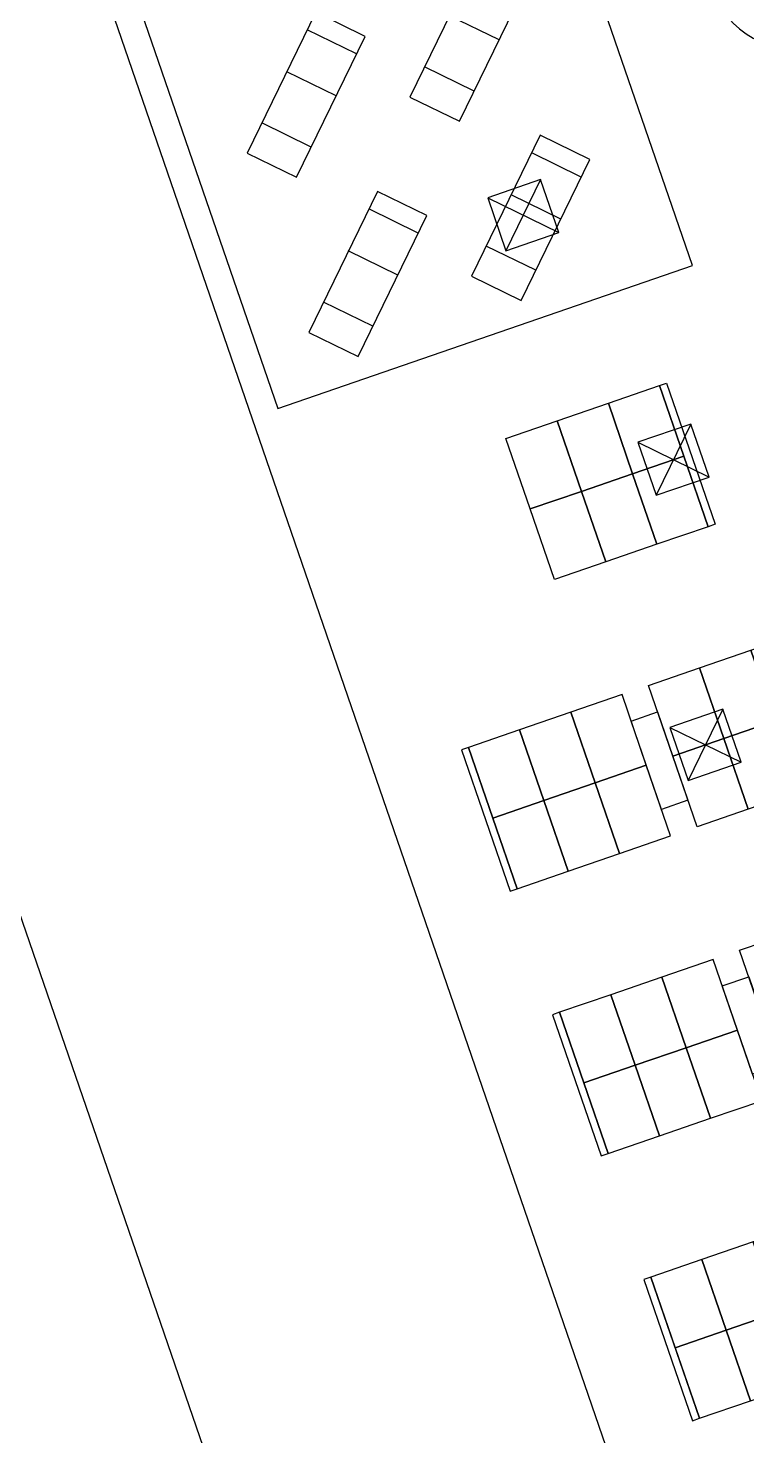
# Model space of a CAD drawing. Extents: x 809431 to 809707, y 818703 to 819368.
# Drawn here: x 809644.42 to 809652.13, y 818736.9 to 818751.98 of the extents above; entities that cross this region are included whole.
import ezdxf

# ---------------------------------------------------------------- set-up
doc = ezdxf.new("R2010")
doc.units = 0
for name, color, linetype in [('Fix Furn', 7, 'Continuous'), ('MAJ093__', 7, 'Continuous'), ('MAJ230__', 7, 'Continuous'), ('MAJ322__', 7, 'Continuous'), ('MAJ430_B', 7, 'Continuous'), ('MAJ430_R', 7, 'Continuous'), ('MAJ724__', 7, 'Continuous'), ('MAJ971__', 7, 'Continuous')]:
    doc.layers.add(name, color=color, linetype=linetype)

# ---------------------------------------------------------------- blocks, each defined once
blk = doc.blocks.new('2x5-Seater')
at = {"layer": 'Fix Furn'}
for points in [[(238.683, 161.455), (238.683, 161.375), (237.083, 161.375), (237.083, 161.455)], [(237.883, 161.375), (237.883, 160.795), (237.083, 160.795), (237.083, 161.375)], [(238.683, 161.375), (238.683, 160.795), (237.883, 160.795), (237.883, 161.375)], [(237.883, 160.795), (237.883, 160.215), (237.083, 160.215), (237.083, 160.795)], [(238.683, 160.795), (238.683, 160.215), (237.883, 160.215), (237.883, 160.795)], [(238.383, 159.915), (237.383, 159.915), (237.383, 160.215), (238.383, 160.215)], [(237.883, 159.335), (237.883, 159.915), (237.083, 159.915), (237.083, 159.335)], [(238.683, 159.335), (238.683, 159.915), (237.883, 159.915), (237.883, 159.335)], [(237.883, 158.755), (237.883, 159.335), (237.083, 159.335), (237.083, 158.755)], [(238.683, 158.755), (238.683, 159.335), (237.883, 159.335), (237.883, 158.755)], [(237.883, 158.175), (237.883, 158.755), (237.083, 158.755), (237.083, 158.175)], [(238.683, 158.175), (238.683, 158.755), (237.883, 158.755), (237.883, 158.175)], [(238.683, 158.095), (238.683, 158.175), (237.083, 158.175), (237.083, 158.095)]]:
    blk.add_lwpolyline(points, close=True, dxfattribs=at)
blk = doc.blocks.new('6-Seater without table')
at = {"layer": 'Fix Furn'}
for points in [[(604.684, 150.957), (604.684, 150.877), (603.084, 150.877), (603.084, 150.957)], [(603.884, 150.877), (603.884, 150.297), (603.084, 150.297), (603.084, 150.877)], [(604.684, 150.877), (604.684, 150.297), (603.884, 150.297), (603.884, 150.877)], [(603.884, 150.297), (603.884, 149.717), (603.084, 149.717), (603.084, 150.297)], [(604.684, 150.297), (604.684, 149.717), (603.884, 149.717), (603.884, 150.297)], [(603.884, 149.717), (603.884, 149.137), (603.084, 149.137), (603.084, 149.717)], [(604.684, 149.717), (604.684, 149.137), (603.884, 149.137), (603.884, 149.717)]]:
    blk.add_lwpolyline(points, close=True, dxfattribs=at)

msp = doc.modelspace()

# ---------------------------------------------------------------- linework, layer by layer
at = {"layer": 'MAJ093__'}
msp.add_lwpolyline([(809651.543, 818749.44), (809648.873, 818757.193), (809644.429, 818755.663), (809647.099, 818747.909)], close=True, dxfattribs=at)
at = {"layer": 'MAJ230__'}
msp.add_line((809635.719, 818780.056), (809656.37, 818720.08), dxfattribs=at)
at = {"layer": 'MAJ322__'}
msp.add_ellipse((809652.587, 818752.763), major_axis=(0, -0.987), ratio=0.910374, start_param=5.044002, end_param=6.614798, dxfattribs=at)
at = {"layer": 'MAJ430_B'}
for p, q in [((809649.916, 818750.36), (809649.544, 818749.597)), ((809649.349, 818750.165), (809650.111, 818749.793)), ((809651.526, 818747.742), (809651.154, 818746.979)), ((809650.959, 818747.546), (809651.722, 818747.174))]:
    msp.add_line(p, q, dxfattribs=at)
for points in [[(809649.544, 818749.597), (809650.111, 818749.793), (809649.916, 818750.36), (809649.349, 818750.165)], [(809651.154, 818746.979), (809651.722, 818747.174), (809651.526, 818747.742), (809650.959, 818747.546)]]:
    msp.add_lwpolyline(points, close=True, dxfattribs=at)
at = {"layer": 'MAJ430_R'}
for p, q in [((809651.87, 818744.687), (809651.498, 818743.924)), ((809651.302, 818744.492), (809652.065, 818744.12))]:
    msp.add_line(p, q, dxfattribs=at)
msp.add_lwpolyline([(809651.498, 818743.924), (809652.065, 818744.12), (809651.87, 818744.687), (809651.302, 818744.492)], close=True, dxfattribs=at)
at = {"layer": 'MAJ724__'}
for p, q in [((809649.47, 818751.857), (809648.94, 818752.116)), ((809647.944, 818751.706), (809647.414, 818751.964)), ((809647.725, 818751.256), (809647.195, 818751.515)), ((809649.203, 818751.309), (809648.672, 818751.568)), ((809647.458, 818750.708), (809646.927, 818750.967)), ((809650.35, 818750.388), (809649.82, 818750.646)), ((809650.131, 818749.938), (809649.601, 818750.197)), ((809648.605, 818749.787), (809648.075, 818750.046)), ((809649.863, 818749.39), (809649.333, 818749.649)), ((809648.386, 818749.338), (809647.855, 818749.596)), ((809648.118, 818748.789), (809647.588, 818749.048))]:
    msp.add_line(p, q, dxfattribs=at)
for points in [[(809649.251, 818752.754), (809648.515, 818751.244), (809649.045, 818750.985), (809649.781, 818752.495)], [(809647.506, 818752.153), (809646.77, 818750.643), (809647.3, 818750.385), (809648.036, 818751.895)], [(809649.912, 818750.835), (809649.175, 818749.325), (809649.706, 818749.067), (809650.442, 818750.577)], [(809648.167, 818750.234), (809647.43, 818748.724), (809647.961, 818748.466), (809648.697, 818749.976)]]:
    msp.add_lwpolyline(points, close=True, dxfattribs=at)
at = {"layer": 'MAJ971__'}
msp.add_lwpolyline([(809631.857, 818778.726), (809651.391, 818721.995), (809653.581, 818722.67), (809655.598, 818717.057)], dxfattribs=at)

# ---------------------------------------------------------------- block references
at = {"layer": 'MAJ724__', "rotation": -71.0001098042651}
for name, p in [('6-Seater without table', (809312.189, 819269.262)), ('2x5-Seater', (809422.399, 818916.947)), ('2x5-Seater', (809423.376, 818914.11)), ('2x5-Seater', (809424.353, 818911.274))]:
    msp.add_blockref(name, p, dxfattribs=at)

doc.saveas('drawing.dxf')
